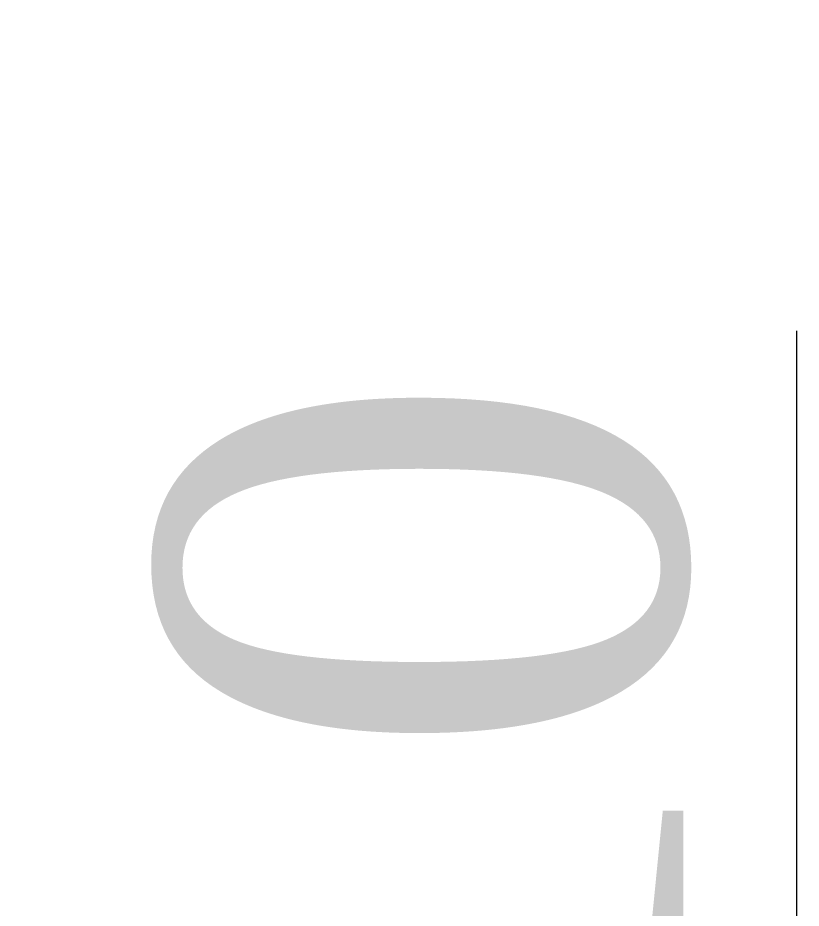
# Model space of a CAD drawing. Header units: millimetres. Extents: x 873544 to 1143527, y -837564 to -766512.
# Drawn here: x 1094005.8 to 1094379.5, y -774871.5 to -774446.7 of the extents above; entities that cross this region are included whole.
import ezdxf
from ezdxf import colors
from ezdxf.entities.mleader import LeaderData, LeaderLine
from ezdxf.math import Vec2, Vec3

# ---------------------------------------------------------------- set-up
doc = ezdxf.new("R2010")
doc.units = ezdxf.units.MM
doc.layers.add('Xarici razm.-1', color=7, linetype='Continuous', lineweight=9)
doc.styles.get("Standard").update_dxf_attribs({"font": 'times.ttf'})
doc.styles.add('Times New Roman', font='times.ttf', dxfattribs={"height": 300})
doc.dimstyles.new('Times Roman', dxfattribs={"dimtxt": 350, "dimasz": 100, "dimexe": 100, "dimexo": 300, "dimgap": 50, "dimtad": 1, "dimdec": 0, "dimzin": 0, "dimdsep": 46, "dimtxsty": 'Times New Roman', "dimblk": 'ARCHTICK', "dimcen": -1, "dimdle": 100, "dimclrd": 256, "dimclre": 256, "dimclrt": 256, "dimadec": 0, "dimazin": 0, "dimtfac": 1, "dimtdec": 0, "dimtmove": 0, "dimatfit": 3, "dimfxl": 100, "dimtolj": 1, "dimtzin": 0, "dimlwd": 0, "dimarcsym": 0})

# ---------------------------------------------------------------- blocks, each defined once
blk = doc.blocks.new('_ArchTick')
at = {"color": 0, "linetype": 'ByBlock', "const_width": 0.15}
blk.add_lwpolyline([(-0.5, -0.5), (0.5, 0.5)], dxfattribs=at)
blk = doc.blocks.new('*D231')
at = {"layer": 'Defpoints', "color": 0, "transparency": 16777216}
for p in [(1093598.75, -775208.74), (1094377.41, -775208.74), (1093675.09, -775288.74)]:
    blk.add_point(p, dxfattribs=at)
at = {"layer": 'Xarici razm.-1', "lineweight": 0, "transparency": 16777216}
for p, q in [((1094377.41, -775208.74), (1094377.41, -774596.02)), ((1094377.41, -775288.74), (1094377.41, -775208.74)), ((1094377.41, -775288.74), (1094377.41, -775388.74))]:
    blk.add_line(p, q, dxfattribs=at)
at = {"layer": 'Xarici razm.-1', "lineweight": -2, "transparency": 16777216}
for p, q in [((1093898.75, -775208.74), (1094477.41, -775208.74)), ((1093975.09, -775288.74), (1094477.41, -775288.74))]:
    blk.add_line(p, q, dxfattribs=at)
at = {"layer": 'Xarici razm.-1', "lineweight": 0, "transparency": 16777216, "xscale": 100, "yscale": 100, "zscale": 100}
for p, rotation in [((1094377.41, -775208.74), 270), ((1094377.41, -775288.74), 90)]:
    blk.add_blockref('_ArchTick', p, dxfattribs=dict(at, rotation=rotation))
at = {"layer": 'Xarici razm.-1', "lineweight": 5, "transparency": 16777216, "insert": (1094200.25, -774802.38), "char_height": 300, "attachment_point": 5, "rotation": 90, "style": 'Times New Roman'}
blk.add_mtext('\\A1;{\\fTimes New Roman|b0|i0|c238|p18;\\H0.83333x;10}', dxfattribs=at)

msp = doc.modelspace()

# ---------------------------------------------------------------- dimensions: what is measured, and where the dimension line sits
at = {"layer": 'Xarici razm.-1', "lineweight": 5}
dim = msp.add_linear_dim(base=(1094377.41, -775208.74), p1=(1093675.09, -775288.74), p2=(1093598.75, -775208.74), angle=90, text='{\\fTimes New Roman|b0|i0|c238|p18;\\H0.83333x;10}', dimstyle='Times Roman', dxfattribs=at)
dim.commit()
dim.dimension.update_dxf_attribs({"geometry": '*D231', "text_midpoint": (1094377.41, -774802.38), "dimtype": 160})

# ---------------------------------------------------------------- leaders
at = {"layer": 'Xarici razm.-1', "color": 2, "lineweight": 13}
ml = msp.add_multileader_mtext('Standard', dxfattribs=at)
ml.set_content('{\\fTimes New Roman|b0|i0|c238|p18;K\\H0.5x;f\\H2x;=6mm}', color=2)
ml.set_leader_properties(lineweight=9)
ml.build(insert=Vec2(0, 0))
ml.multileader.update_dxf_attribs({"text_left_attachment_type": 6, "text_right_attachment_type": 6, "arrow_head_size": 300})
ctx = ml.context
ctx.base_point, ctx.char_height, ctx.arrow_head_size, ctx.plane_origin = Vec3(1093843.19, -773960.29), 300, 300, Vec3(1092908.6, -774902.56)
ctx.left_attachment, ctx.right_attachment, ctx.attachment_type = 6, 6, 1
notes = []
notes.append((ctx, [(0, (1, 1, 0), (1093835.19, -773960.29), (1, 0), 8, [(0, [(1092835.39, -775123.29)], 0, [])])]))
ctx.mtext.insert, ctx.mtext.flow_direction = Vec3(1093845.19, -773600.29), 5
for ctx, leaders in notes:
    for number, flags, end, landing, length, lines in leaders:
        leader = LeaderData()
        leader.index, (leader.has_last_leader_line, leader.has_dogleg_vector, leader.attachment_direction) = number, flags
        leader.last_leader_point, leader.dogleg_vector, leader.dogleg_length = Vec3(end), Vec3(landing), length
        for number, points, colour, breaks in lines:
            line = LeaderLine()
            line.index, line.vertices, line.color, line.breaks = number, Vec3.list(points), colors.encode_raw_color(colour), breaks
            leader.lines.append(line)
        ctx.leaders.append(leader)

doc.saveas('drawing.dxf')
